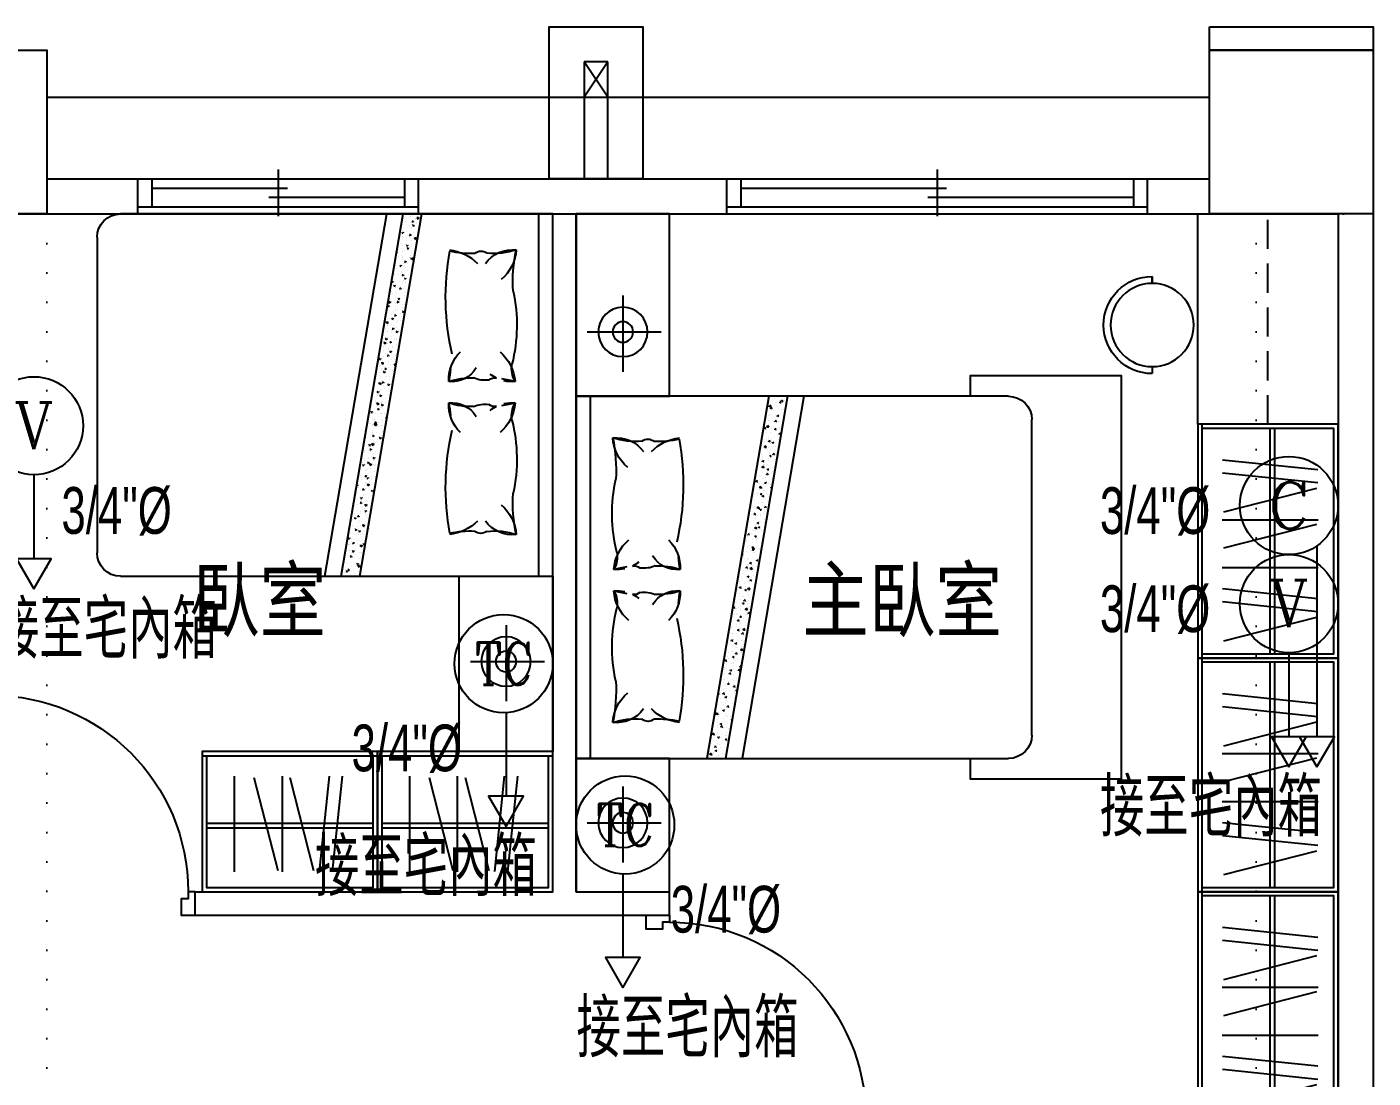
# Model space of a CAD drawing. Header units: millimetres. Extents: x 98197 to 106565, y 53890 to 60222.
# Drawn here: x 104257 to 104833, y 56656 to 57106 of the extents above; entities that cross this region are included whole.
import ezdxf
from ezdxf.enums import TextEntityAlignment as Align

# ---------------------------------------------------------------- set-up
doc = ezdxf.new("R2010")
doc.units = ezdxf.units.MM
doc.header["$LTSCALE"] = 50
doc.header["$MEASUREMENT"] = 0
doc.linetypes.add('DASHED', pattern=[0.375, 0.25, -0.125])
doc.linetypes.add('DOT', pattern=[0.25, 0, -0.25])
doc.layers.get('0').update_dxf_attribs({"color": 8, "linetype": 'CONTINUOUS'})
for name, color, linetype in [('00', 7, 'DOT'), ('11', 2, 'CONTINUOUS'), ('11L', 241, 'CONTINUOUS')]:
    doc.layers.add(name, color=color, linetype=linetype)
doc.styles.add('CHINA', font='c2', dxfattribs={"bigfont": 'china'})
doc.styles.add('NOTHING', font='TC-SIMP.SHX', dxfattribs={"bigfont": 'AE.SHX'})
doc.styles.add('ROMANC', font='ROMANC', dxfattribs={"oblique": 20, "height": 20, "bigfont": 'DAYUMP'})
doc.linetypes.add('ZIGZAG', pattern='A,0.0001,-0.2,[131,ltypeshp.shx,S=0.2,R=0,X=-0.2,Y=0],-0.4,[131,ltypeshp.shx,S=0.2,R=180,X=0.2,Y=0],-0.2', length=0.8001)

# ---------------------------------------------------------------- blocks, each defined once
blk = doc.blocks.new('*U23', base_point=(532774.96, 50158.06))
for p, q in [((532768.96, 50203.06), (532780.96, 50203.06)), ((532864.96, 50200.06), (532780.96, 50200.06)), ((532780.96, 50200.06), (532780.96, 50197.06)), ((532780.96, 50197.06), (532864.96, 50197.06)), ((532768.96, 50113.06), (532780.96, 50113.06))]:
    blk.add_line(p, q)
for points in [[(532780.96, 50203.06), (532780.96, 50200.06), (532777.96, 50200.06), (532777.96, 50197.06), (532770.96, 50197.06), (532770.96, 50203.06)], [(532780.96, 50113.06), (532780.96, 50116.06), (532777.96, 50116.06), (532777.96, 50119.06), (532770.96, 50119.06), (532770.96, 50113.06)]]:
    blk.add_lwpolyline(points)
blk.add_arc((532780.96, 50200.06), 84, 270, 360)
blk = doc.blocks.new('*U28', base_point=(551695.96, 43504.06))
for p, q in [((551635.96, 43511.56), (551635.96, 43496.56)), ((551755.96, 43511.56), (551635.96, 43511.56)), ((551695.96, 43492.56), (551695.96, 43512.56)), ((551755.96, 43511.56), (551755.96, 43496.56)), ((551755.96, 43508.56), (551635.96, 43508.56)), ((551641.96, 43496.56), (551641.96, 43508.56)), ((551749.96, 43496.56), (551749.96, 43508.56)), ((551641.96, 43504.56), (551699.96, 43504.56)), ((551749.96, 43500.56), (551691.96, 43500.56)), ((551755.96, 43496.56), (551635.96, 43496.56))]:
    blk.add_line(p, q)
blk = doc.blocks.new('*U31', base_point=(551413.96, 43504.06))
for p, q in [((551323.96, 43511.56), (551323.96, 43496.56)), ((551503.96, 43511.56), (551323.96, 43511.56)), ((551413.96, 43492.56), (551413.96, 43512.56)), ((551503.96, 43511.56), (551503.96, 43496.56)), ((551503.96, 43508.56), (551323.96, 43508.56)), ((551329.96, 43496.56), (551329.96, 43508.56)), ((551497.96, 43496.56), (551497.96, 43508.56)), ((551329.96, 43504.56), (551417.96, 43504.56)), ((551497.96, 43500.56), (551409.96, 43500.56)), ((551503.96, 43496.56), (551323.96, 43496.56))]:
    blk.add_line(p, q)
blk = doc.blocks.new('*U40', base_point=(71238.47, 1528.82))
for p, q in [((71193.47, 1533.82), (71193.47, 1523.82)), ((71283.47, 1533.82), (71283.47, 1523.82)), ((71196.47, 1439.82), (71196.47, 1523.82)), ((71196.47, 1523.82), (71199.47, 1523.82)), ((71199.47, 1523.82), (71199.47, 1439.82))]:
    blk.add_line(p, q)
for points in [[(71193.47, 1523.82), (71196.47, 1523.82), (71196.47, 1526.82), (71199.47, 1526.82), (71199.47, 1533.82), (71193.47, 1533.82)], [(71283.47, 1523.82), (71280.47, 1523.82), (71280.47, 1526.82), (71277.47, 1526.82), (71277.47, 1533.82), (71283.47, 1533.82)]]:
    blk.add_lwpolyline(points)
blk.add_arc((71196.47, 1523.82), 84, -90, 0)
blk = doc.blocks.new('A$C25B62D14')
for p, q in [((-25.94, 41.14), (-25.94, 72.83)), ((-10.38, 56.4), (-42.96, 56.4))]:
    blk.add_line(p, q)
for radius in [10.57, 4.4]:
    blk.add_circle((-25.94, 56.4), radius)
blk = doc.blocks.new('A$C0C512B12')
for p, q in [((-102.96, 70.62), (-92.77, 110.4)), ((-86.18, 70.11), (-90.42, 110.91)), ((-80.61, 70.11), (-84.84, 110.91)), ((-71.63, 70), (-71.63, 111.01)), ((-63.19, 70.62), (-53, 110.4)), ((-51.14, 70), (-51.14, 111.01)), ((-47.82, 70.62), (-37.62, 110.4)), ((-31.03, 70.11), (-35.27, 110.91)), ((-25.46, 70.11), (-29.7, 110.91)), ((-12.1, 92.31), (-108.5, 92.31)), ((-12.1, 90.31), (-108.5, 90.31))]:
    blk.add_line(p, q)
for points in [[(-110.3, 61.31), (-110.3, 119.51), (-10.3, 119.51), (-10.3, 61.31)], [(-108.5, 61.31), (-108.5, 117.71), (-12.1, 117.71), (-12.1, 61.31)], [(-110.3, 61.31), (-40.3, 61.31)], [(-40.3, 59.51), (-110.3, 59.51), (-110.3, 61.31)], [(-40.3, 61.31), (-10.3, 61.31), (-10.3, 59.51), (-40.3, 59.51)]]:
    blk.add_lwpolyline(points)
blk = doc.blocks.new('A$C517A5011')
for p, q in [((-56.96, 40.53), (-53.96, 40.53)), ((-53.96, 40.53), (-56.96, 40.53)), ((-18.36, 40.53), (-15.36, 40.53))]:
    blk.add_line(p, q)
blk.add_circle((-36.16, 40.53), 17.8)
blk.add_arc((-36.16, 40.53), 20.8, 0, 180)
blk = doc.blocks.new('A$C708F6045')
for p, q in [((-166.53, 285.97), (12.47, 285.97)), ((-79.03, 285.97), (-52.51, 130.97)), ((-72.03, 285.97), (-45.51, 130.97)), ((-71.78, 284.76), (-71.78, 284.76)), ((-71, 283.24), (-71, 283.24)), ((-70.77, 284.23), (-70.77, 284.23)), ((-70.33, 283.09), (-70.33, 283.09)), ((-70.23, 285.84), (-70.23, 285.84)), ((-69.94, 283.88), (-69.56, 283.62)), ((-69.93, 283.88), (-69.4, 284.08)), ((-69.56, 283.63), (-69.41, 284.09)), ((-69.23, 283.13), (-68.77, 283.09)), ((-69.21, 283.13), (-68.85, 283.57)), ((-68.77, 283.07), (-68.86, 283.54)), ((-68.54, 284.09), (-68.54, 284.09)), ((-68.02, 282.71), (-68.02, 282.71)), ((-67.93, 285.25), (-67.93, 285.25)), ((-67.44, 283.47), (-67.44, 283.47)), ((-66.93, 283.07), (-66.93, 283.07)), ((-66.33, 284.99), (-66.33, 284.99)), ((-64.47, 283.92), (-64.47, 283.92)), ((-64.07, 283.28), (-64.07, 283.28)), ((-64.03, 285.97), (-37.51, 130.97)), ((-63.76, 282.66), (-63.46, 282.63)), ((-63.75, 282.66), (-63.52, 282.93)), ((-63.42, 282.32), (-63.42, 282.32)), ((12.47, 285.97), (12.47, 130.97)), ((12.47, 285.97), (18.47, 285.97)), ((18.47, 285.97), (18.47, 130.97)), ((-70.06, 280.22), (-70.06, 280.22)), ((-69.44, 280.46), (-69.44, 280.46)), ((-68.21, 277.64), (-68.21, 277.64)), ((-68.18, 277.01), (-68.18, 277.01)), ((-68.17, 277.4), (-67.71, 277.36)), ((-68.16, 277.4), (-67.79, 277.84)), ((-68.12, 280.17), (-68.12, 280.17)), ((-67.86, 281.56), (-67.86, 281.56)), ((-67.72, 277.34), (-67.8, 277.81)), ((-66.64, 278.09), (-66.64, 278.09)), ((-65.99, 280.04), (-65.99, 280.04)), ((-65.39, 280.81), (-64.85, 281.01)), ((-65.39, 280.81), (-65.01, 280.56)), ((-65.01, 280.56), (-64.86, 281.02)), ((-64.98, 281.47), (-64.39, 282.09)), ((-64.98, 281.46), (-64.3, 281.36)), ((-64.73, 278.34), (-64.73, 278.34)), ((-64.63, 281.1), (-64.63, 281.1)), ((-64.31, 281.36), (-64.39, 282.09)), ((-64.25, 278.21), (-64.25, 278.21)), ((-64.16, 280.75), (-64.16, 280.75)), ((-63.73, 277.78), (-63.73, 277.78)), ((-62.7, 276.92), (-62.48, 276.91)), ((-62.69, 276.92), (-62.52, 277.13)), ((-176.53, 140.97), (-176.53, 275.97)), ((-69.93, 275.3), (-69.93, 275.3)), ((-68.99, 272.28), (-68.99, 272.28)), ((-68.74, 272.33), (-68.74, 272.33)), ((-68.64, 275.09), (-68.64, 275.09)), ((-68.39, 272.56), (-68.39, 272.56)), ((-68.3, 275.1), (-68.3, 275.1)), ((-67.88, 271.91), (-67.88, 271.91)), ((-67.47, 276.15), (-67.47, 276.15)), ((-67.25, 275.29), (-66.87, 275.03)), ((-67.24, 275.28), (-66.71, 275.49)), ((-67.11, 271.67), (-66.66, 271.63)), ((-67.1, 271.67), (-66.73, 272.11)), ((-66.87, 275.03), (-66.71, 275.49)), ((-66.66, 271.6), (-66.75, 272.08)), ((-66.73, 275.34), (-66.73, 275.34)), ((-66.35, 275.34), (-66.35, 275.34)), ((-65.87, 275.13), (-65.87, 275.13)), ((-65.85, 272.71), (-65.85, 272.71)), ((-64.92, 272.11), (-64.92, 272.11)), ((-64.44, 273.14), (-64.44, 273.14)), ((-64.34, 275.67), (-64.34, 275.67)), ((-63.97, 272.79), (-63.38, 273.4)), ((-63.97, 272.78), (-63.29, 272.67)), ((-63.85, 275.72), (-63.85, 275.72)), ((-63.44, 272.67), (-63.44, 272.67)), ((-63.4, 275.98), (-63.4, 275.98)), ((-63.29, 272.68), (-63.38, 273.4)), ((-62.7, 272.22), (-62.32, 271.96)), ((-62.69, 272.22), (-62.16, 272.42)), ((-62.32, 271.96), (-62.16, 272.42)), ((-61.65, 271.19), (-61.5, 271.18)), ((-61.63, 271.19), (-61.53, 271.32)), ((-69.1, 269.76), (-68.72, 269.5)), ((-69.09, 269.76), (-68.56, 269.96)), ((-68.72, 269.51), (-68.57, 269.97)), ((-68.58, 267.49), (-68.58, 267.49)), ((-68.49, 270.03), (-68.49, 270.03)), ((-68.2, 267.37), (-68.2, 267.37)), ((-67.86, 269.71), (-67.86, 269.71)), ((-66.4, 268.21), (-66.4, 268.21)), ((-66.37, 265.69), (-66.37, 265.69)), ((-66.05, 265.94), (-65.6, 265.9)), ((-66.04, 265.94), (-65.68, 266.38)), ((-65.6, 265.87), (-65.69, 266.35)), ((-65.05, 267.33), (-65.05, 267.33)), ((-64.8, 267.19), (-64.8, 267.19)), ((-64.71, 265.53), (-64.71, 265.53)), ((-64.62, 268.06), (-64.62, 268.06)), ((-64.55, 266.69), (-64.01, 266.9)), ((-64.55, 266.69), (-64.17, 266.44)), ((-64.53, 270.6), (-64.53, 270.6)), ((-64.17, 266.44), (-64.02, 266.9)), ((-63.75, 268.13), (-63.75, 268.13)), ((-63.14, 267.59), (-63.14, 267.59)), ((-63.04, 270.34), (-63.04, 270.34)), ((-62.34, 268.04), (-62.34, 268.04)), ((-62.26, 264.96), (-62.26, 264.96)), ((-61.93, 266.46), (-61.93, 266.46)), ((-60.8, 266.06), (-60.8, 266.06)), ((-60.59, 265.46), (-60.52, 265.46)), ((-60.58, 265.46), (-60.53, 265.51)), ((-67.92, 264.34), (-67.92, 264.34)), ((-67.91, 262.26), (-67.91, 262.26)), ((-67.15, 261.58), (-67.15, 261.58)), ((-67.05, 264.33), (-67.05, 264.33)), ((-66.41, 261.17), (-66.03, 260.91)), ((-66.4, 261.16), (-65.87, 261.37)), ((-66.03, 260.91), (-65.87, 261.37)), ((-65.34, 260.27), (-65.34, 260.27)), ((-65.15, 264.58), (-65.15, 264.58)), ((-65, 260.21), (-64.54, 260.17)), ((-64.99, 260.21), (-64.62, 260.65)), ((-64.9, 260.45), (-64.9, 260.45)), ((-64.81, 262.99), (-64.81, 262.99)), ((-64.54, 260.14), (-64.63, 260.62)), ((-64.27, 261.96), (-64.27, 261.96)), ((-63.85, 264.17), (-63.85, 264.17)), ((-63.73, 259.25), (-63.73, 259.25)), ((-63.46, 263.03), (-63.46, 263.03)), ((-62.96, 264.1), (-62.37, 264.72)), ((-62.96, 264.09), (-62.28, 263.99)), ((-62.28, 264), (-62.37, 264.72)), ((-61.46, 259.58), (-61.46, 259.58)), ((-61.27, 260.1), (-61.27, 260.1)), ((-60.99, 260.99), (-60.99, 260.99)), ((-60.89, 263.53), (-60.89, 263.53)), ((-66.85, 256.4), (-66.85, 256.4)), ((-66.39, 256.04), (-66.39, 256.04)), ((-66.27, 258.95), (-66.27, 258.95)), ((-65.47, 253.57), (-65.47, 253.57)), ((-65.08, 255.38), (-65.08, 255.38)), ((-64.99, 257.92), (-64.99, 257.92)), ((-63.94, 254.48), (-63.48, 254.44)), ((-63.93, 254.48), (-63.56, 254.91)), ((-63.78, 258.48), (-63.78, 258.48)), ((-63.49, 254.41), (-63.57, 254.89)), ((-63.56, 253.82), (-63.56, 253.82)), ((-63.46, 256.58), (-63.46, 256.58)), ((-62.78, 256.23), (-62.78, 256.23)), ((-61.95, 256.81), (-61.95, 256.81)), ((-61.95, 255.42), (-61.36, 256.04)), ((-61.95, 255.41), (-61.27, 255.3)), ((-61.86, 258.1), (-61.48, 257.84)), ((-61.85, 258.1), (-61.32, 258.3)), ((-61.55, 256.83), (-61.55, 256.83)), ((-61.48, 257.84), (-61.32, 258.3)), ((-61.27, 255.31), (-61.36, 256.04)), ((-61.17, 255.92), (-61.17, 255.92)), ((-61.08, 258.45), (-61.08, 258.45)), ((-60.67, 254.2), (-60.67, 254.2)), ((-59.66, 259.08), (-59.66, 259.08)), ((-59.04, 254.14), (-59.04, 254.14)), ((-65.56, 250.82), (-65.56, 250.82)), ((-65.36, 247.77), (-65.36, 247.77)), ((-65.27, 250.31), (-65.27, 250.31)), ((-65.18, 252.84), (-65.18, 252.84)), ((-64.68, 248.19), (-64.68, 248.19)), ((-64.27, 252.33), (-64.27, 252.33)), ((-63.8, 248.83), (-63.8, 248.83)), ((-63.71, 252.57), (-63.17, 252.78)), ((-63.71, 252.57), (-63.33, 252.32)), ((-63.48, 253.38), (-63.48, 253.38)), ((-63.33, 252.32), (-63.18, 252.78)), ((-62.88, 248.74), (-62.43, 248.7)), ((-62.87, 248.74), (-62.5, 249.18)), ((-62.68, 251.2), (-62.68, 251.2)), ((-62.66, 251.31), (-62.66, 251.31)), ((-62.43, 248.68), (-62.52, 249.15)), ((-61.72, 248.29), (-61.72, 248.29)), ((-61.45, 248.31), (-61.45, 248.31)), ((-61.36, 250.84), (-61.36, 250.84)), ((-61.26, 253.38), (-61.26, 253.38)), ((-60.2, 252.16), (-60.2, 252.16)), ((-59.87, 248.83), (-59.87, 248.83)), ((-59.36, 249.59), (-59.36, 249.59)), ((-59.16, 249.5), (-58.62, 249.71)), ((-59.16, 249.5), (-58.78, 249.25)), ((-58.78, 249.25), (-58.63, 249.71)), ((-58.59, 251.14), (-58.59, 251.14)), ((-57.96, 249.08), (-57.96, 249.08)), ((-57.65, 248.12), (-57.65, 248.12)), ((-57.53, 247.92), (-57.53, 247.92)), ((-65.39, 247.11), (-65.03, 247.25)), ((-65.35, 246.9), (-65.19, 246.79)), ((-65.19, 246.79), (-65.03, 247.25)), ((-63.88, 242.82), (-63.88, 242.82)), ((-63.51, 243.73), (-63.51, 243.73)), ((-63.2, 244.39), (-63.2, 244.39)), ((-61.97, 247.16), (-61.97, 247.16)), ((-61.97, 243.07), (-61.97, 243.07)), ((-61.87, 245.82), (-61.87, 245.82)), ((-61.83, 243.01), (-61.37, 242.97)), ((-61.81, 243.01), (-61.45, 243.45)), ((-61.64, 243.23), (-61.64, 243.23)), ((-61.59, 243.37), (-61.59, 243.37)), ((-61.54, 245.77), (-61.54, 245.77)), ((-61.37, 242.95), (-61.46, 243.42)), ((-61.02, 243.98), (-60.64, 243.72)), ((-61.01, 243.98), (-60.48, 244.18)), ((-60.94, 246.73), (-60.35, 247.35)), ((-60.94, 246.73), (-60.26, 246.62)), ((-60.64, 243.73), (-60.48, 244.19)), ((-60.26, 246.63), (-60.35, 247.35)), ((-59.97, 246.07), (-59.97, 246.07)), ((-59.13, 244.22), (-59.13, 244.22)), ((-59.09, 243.45), (-59.09, 243.45)), ((-59.06, 244.49), (-59.06, 244.49)), ((-57.79, 243.72), (-57.79, 243.72)), ((-57.69, 246.26), (-57.69, 246.26)), ((-57.53, 243.2), (-57.53, 243.2)), ((-63.98, 240.06), (-63.98, 240.06)), ((-63.82, 239.18), (-63.82, 239.18)), ((-63.09, 237.44), (-63.09, 237.44)), ((-62.87, 238.45), (-62.33, 238.66)), ((-62.87, 238.45), (-62.49, 238.2)), ((-62.49, 238.2), (-62.34, 238.66)), ((-62.13, 236.46), (-62.13, 236.46)), ((-62, 237.51), (-62, 237.51)), ((-61.82, 238.16), (-61.82, 238.16)), ((-61.73, 240.7), (-61.73, 240.7)), ((-61.09, 240.44), (-61.09, 240.44)), ((-60.77, 237.28), (-60.31, 237.24)), ((-60.76, 237.28), (-60.39, 237.72)), ((-60.65, 240.35), (-60.65, 240.35)), ((-60.31, 237.21), (-60.4, 237.69)), ((-59.93, 238.05), (-59.34, 238.67)), ((-59.93, 238.04), (-59.25, 237.94)), ((-59.38, 239.94), (-59.38, 239.94)), ((-59.25, 237.94), (-59.34, 238.67)), ((-58.28, 238.07), (-58.28, 238.07)), ((-58.06, 236.28), (-58.06, 236.28)), ((-57.97, 238.65), (-57.97, 238.65)), ((-57.88, 241.18), (-57.88, 241.18)), ((-57.55, 238.27), (-57.55, 238.27)), ((-56.58, 240.18), (-56.58, 240.18)), ((-56.47, 240.91), (-56.31, 240.8)), ((-56.46, 240.91), (-56.33, 240.96)), ((-56.37, 238.32), (-56.37, 238.32)), ((-62.29, 232.06), (-62.29, 232.06)), ((-62.1, 230.55), (-62.1, 230.55)), ((-62.01, 233.09), (-62.01, 233.09)), ((-61.91, 235.62), (-61.91, 235.62)), ((-60.53, 235.43), (-60.53, 235.43)), ((-60.38, 232.31), (-60.38, 232.31)), ((-60.29, 235.06), (-60.29, 235.06)), ((-59.71, 231.55), (-59.26, 231.51)), ((-59.7, 231.55), (-59.33, 231.99)), ((-59.58, 232.41), (-59.58, 232.41)), ((-59.26, 231.48), (-59.35, 231.96)), ((-59.09, 234.84), (-59.09, 234.84)), ((-58.38, 235.32), (-58.38, 235.32)), ((-58.32, 235.38), (-57.78, 235.59)), ((-58.32, 235.39), (-57.94, 235.13)), ((-58.25, 231.04), (-58.25, 231.04)), ((-58.16, 233.57), (-58.16, 233.57)), ((-58.06, 236.11), (-58.06, 236.11)), ((-57.94, 235.13), (-57.79, 235.59)), ((-57.5, 232.69), (-57.5, 232.69)), ((-56.46, 235.26), (-56.46, 235.26)), ((-55.51, 232.24), (-55.51, 232.24)), ((-55.49, 235.7), (-55.49, 235.7)), ((-54.96, 231.06), (-54.96, 231.06)), ((-62.02, 227.86), (-62.02, 227.86)), ((-61.51, 226.68), (-61.51, 226.68)), ((-61.06, 228.52), (-61.06, 228.52)), ((-60.18, 229.86), (-59.8, 229.6)), ((-60.17, 229.86), (-59.64, 230.06)), ((-59.8, 229.61), (-59.64, 230.07)), ((-59.5, 229.68), (-59.5, 229.68)), ((-59.46, 227.49), (-59.46, 227.49)), ((-59.4, 230.29), (-59.4, 230.29)), ((-59.11, 225.19), (-59.11, 225.19)), ((-58.92, 229.37), (-58.33, 229.98)), ((-58.92, 229.36), (-58.24, 229.25)), ((-58.65, 225.82), (-58.2, 225.78)), ((-58.64, 225.82), (-58.27, 226.25)), ((-58.44, 225.96), (-58.44, 225.96)), ((-58.34, 228.5), (-58.34, 228.5)), ((-58.24, 229.26), (-58.33, 229.98)), ((-58.2, 225.75), (-58.29, 226.23)), ((-57.57, 228.62), (-57.57, 228.62)), ((-57, 228.34), (-57, 228.34)), ((-56.69, 227.31), (-56.69, 227.31)), ((-55.63, 226.79), (-55.25, 226.54)), ((-55.62, 226.79), (-55.09, 227)), ((-55.39, 227.32), (-55.39, 227.32)), ((-55.25, 226.54), (-55.09, 227)), ((-54.79, 227.56), (-54.79, 227.56)), ((-54.69, 230.32), (-54.69, 230.32)), ((-54.66, 225.95), (-54.66, 225.95)), ((-54.48, 226.54), (-54.48, 226.54)), ((-54.38, 229.07), (-54.38, 229.07)), ((-53.91, 224.94), (-53.91, 224.94)), ((-61.52, 224.53), (-61.49, 224.54)), ((-61.51, 224.49), (-61.5, 224.54)), ((-60.7, 221.3), (-60.7, 221.3)), ((-60, 220.58), (-60, 220.58)), ((-59.42, 220.65), (-59.42, 220.65)), ((-58.8, 221.55), (-58.8, 221.55)), ((-58.7, 224.31), (-58.7, 224.31)), ((-58.62, 220.89), (-58.62, 220.89)), ((-58.53, 223.43), (-58.53, 223.43)), ((-58.51, 224.47), (-58.51, 224.47)), ((-58.39, 219.55), (-58.39, 219.55)), ((-57.91, 220.68), (-57.32, 221.3)), ((-57.91, 220.67), (-57.23, 220.57)), ((-57.91, 218.93), (-57.91, 218.93)), ((-57.6, 220.09), (-57.14, 220.05)), ((-57.6, 218.97), (-57.6, 218.97)), ((-57.58, 220.09), (-57.22, 220.52)), ((-57.48, 221.26), (-56.94, 221.47)), ((-57.48, 221.27), (-57.1, 221.01)), ((-57.23, 220.58), (-57.32, 221.3)), ((-57.14, 220.02), (-57.23, 220.5)), ((-57.1, 221.01), (-56.95, 221.47)), ((-56.79, 224.56), (-56.79, 224.56)), ((-55.93, 220.41), (-55.93, 220.41)), ((-55.91, 221.93), (-55.91, 221.93)), ((-54.98, 221.41), (-54.98, 221.41)), ((-54.76, 218.93), (-54.76, 218.93)), ((-54.66, 221.46), (-54.66, 221.46)), ((-54.57, 224), (-54.57, 224)), ((-54.45, 224.3), (-54.45, 224.3)), ((-54.32, 219.38), (-54.32, 219.38)), ((-53.15, 219.73), (-53.15, 219.73)), ((-53.1, 219.56), (-53.1, 219.56)), ((-59.92, 215.92), (-59.92, 215.92)), ((-59.34, 215.74), (-58.96, 215.48)), ((-59.33, 215.74), (-58.8, 215.94)), ((-59.13, 215.54), (-59.13, 215.54)), ((-58.96, 215.49), (-58.8, 215.95)), ((-58.9, 213.28), (-58.9, 213.28)), ((-58.81, 215.82), (-58.81, 215.82)), ((-58.71, 218.35), (-58.71, 218.35)), ((-57.45, 216.53), (-57.45, 216.53)), ((-57.11, 213.55), (-57.11, 213.55)), ((-56.54, 214.35), (-56.08, 214.31)), ((-56.53, 214.35), (-56.16, 214.79)), ((-56.09, 214.29), (-56.17, 214.76)), ((-55.2, 213.8), (-55.2, 213.8)), ((-55.11, 216.56), (-55.11, 216.56)), ((-54.94, 213.85), (-54.94, 213.85)), ((-54.85, 216.39), (-54.85, 216.39)), ((-54.69, 216.31), (-54.69, 216.31)), ((-53.38, 216.36), (-53.38, 216.36)), ((-53.2, 216.81), (-53.2, 216.81)), ((-52.93, 218.2), (-52.47, 218.37)), ((-52.93, 218.2), (-52.55, 217.94)), ((-52.55, 217.94), (-52.45, 218.26)), ((-52.32, 214.18), (-52.32, 214.18)), ((-59.12, 210.54), (-59.12, 210.54)), ((-58.99, 210.74), (-58.99, 210.74)), ((-58.93, 212.64), (-58.93, 212.64)), ((-57.62, 209.32), (-57.62, 209.32)), ((-57.32, 211.62), (-57.32, 211.62)), ((-57.21, 210.8), (-57.21, 210.8)), ((-56.9, 212), (-56.31, 212.62)), ((-56.9, 211.99), (-56.22, 211.88)), ((-56.38, 208.59), (-56.38, 208.59)), ((-56.33, 208.17), (-56.33, 208.17)), ((-56.22, 211.89), (-56.31, 212.62)), ((-55.48, 208.62), (-55.03, 208.58)), ((-55.47, 208.62), (-55.1, 209.06)), ((-55.13, 208.78), (-55.13, 208.78)), ((-55.03, 208.56), (-55.12, 209.03)), ((-55.03, 211.32), (-55.03, 211.32)), ((-55, 211.76), (-55, 211.76)), ((-54.86, 212.47), (-54.86, 212.47)), ((-54.79, 212.67), (-54.41, 212.42)), ((-54.78, 212.67), (-54.25, 212.88)), ((-54.41, 212.42), (-54.25, 212.88)), ((-54.32, 211.18), (-54.32, 211.18)), ((-53.25, 211.44), (-53.25, 211.44)), ((-53.18, 210.09), (-53.18, 210.09)), ((-52.31, 208.42), (-52.31, 208.42)), ((-51.51, 208.8), (-51.51, 208.8)), ((-51.21, 209.32), (-51.21, 209.32)), ((-57.86, 204.7), (-57.86, 204.7)), ((-56.64, 207.15), (-56.1, 207.35)), ((-56.64, 207.15), (-56.26, 206.89)), ((-56.26, 206.89), (-56.11, 207.35)), ((-56.25, 203.68), (-56.25, 203.68)), ((-55.89, 203.31), (-55.3, 203.93)), ((-55.89, 203.31), (-55.21, 203.2)), ((-55.52, 202.79), (-55.52, 202.79)), ((-55.31, 203.71), (-55.31, 203.71)), ((-55.21, 203.21), (-55.3, 203.93)), ((-55.22, 206.24), (-55.22, 206.24)), ((-55.02, 202.11), (-55.02, 202.11)), ((-54.71, 206.66), (-54.71, 206.66)), ((-54.42, 202.89), (-53.97, 202.85)), ((-54.41, 202.89), (-54.04, 203.33)), ((-53.97, 202.82), (-54.06, 203.3)), ((-53.79, 204.53), (-53.79, 204.53)), ((-53.62, 203.04), (-53.62, 203.04)), ((-53.52, 205.8), (-53.52, 205.8)), ((-52.19, 203.5), (-52.19, 203.5)), ((-52.09, 204.08), (-51.55, 204.28)), ((-52.09, 204.08), (-51.71, 203.82)), ((-51.71, 203.83), (-51.56, 204.29)), ((-51.61, 206.05), (-51.61, 206.05)), ((-51.49, 201.71), (-51.49, 201.71)), ((-51.4, 204.24), (-51.4, 204.24)), ((-51.31, 206.78), (-51.31, 206.78)), ((-50.73, 203.42), (-50.73, 203.42)), ((-50.58, 202.87), (-50.58, 202.87)), ((-55.62, 200.04), (-55.62, 200.04)), ((-55.59, 196.1), (-55.59, 196.1)), ((-55.5, 198.63), (-55.5, 198.63)), ((-55.4, 201.17), (-55.4, 201.17)), ((-55.31, 200.65), (-55.31, 200.65)), ((-54.74, 197.41), (-54.74, 197.41)), ((-54.73, 197.01), (-54.73, 197.01)), ((-53.95, 198.55), (-53.57, 198.3)), ((-53.94, 198.55), (-53.41, 198.76)), ((-53.57, 198.3), (-53.41, 198.76)), ((-53.37, 197.16), (-52.91, 197.12)), ((-53.35, 197.16), (-52.99, 197.6)), ((-53.2, 200.44), (-53.2, 200.44)), ((-52.91, 197.09), (-53, 197.57)), ((-52.74, 200.42), (-52.74, 200.42)), ((-52.73, 196.59), (-52.73, 196.59)), ((-51.68, 196.63), (-51.68, 196.63)), ((-51.58, 199.17), (-51.58, 199.17)), ((-51.24, 200.48), (-51.24, 200.48)), ((-50.29, 197.77), (-50.29, 197.77)), ((-49.93, 198.05), (-49.93, 198.05)), ((-55.8, 193.03), (-55.26, 193.23)), ((-55.8, 193.03), (-55.42, 192.77)), ((-55.77, 191.02), (-55.77, 191.02)), ((-55.68, 193.56), (-55.68, 193.56)), ((-55.42, 192.77), (-55.27, 193.23)), ((-55.19, 195.74), (-55.19, 195.74)), ((-55.05, 192.46), (-55.05, 192.46)), ((-54.88, 194.63), (-54.29, 195.25)), ((-54.88, 194.62), (-54.2, 194.52)), ((-54.2, 194.52), (-54.29, 195.25)), ((-54.24, 192.72), (-54.24, 192.72)), ((-53.94, 192.04), (-53.94, 192.04)), ((-53.22, 190.79), (-53.22, 190.79)), ((-52.31, 191.43), (-51.85, 191.39)), ((-52.3, 191.43), (-51.93, 191.86)), ((-52.03, 192.29), (-52.03, 192.29)), ((-51.86, 191.36), (-51.95, 191.84)), ((-51.93, 195.04), (-51.93, 195.04)), ((-51.86, 191.56), (-51.86, 191.56)), ((-51.77, 194.1), (-51.77, 194.1)), ((-51.25, 189.96), (-50.71, 190.16)), ((-51.12, 195.57), (-51.12, 195.57)), ((-50.87, 189.71), (-50.72, 190.17)), ((-50.6, 193.22), (-50.6, 193.22)), ((-50.17, 192.54), (-50.17, 192.54)), ((-50.02, 195.29), (-50.02, 195.29)), ((-49.4, 195.49), (-49.02, 195.23)), ((-49.39, 195.48), (-48.86, 195.69)), ((-49.14, 192.67), (-49.14, 192.67)), ((-49.02, 195.23), (-48.87, 195.69)), ((-48.78, 191.55), (-48.78, 191.55)), ((-48.01, 192.05), (-48.01, 192.05)), ((-54.75, 187.36), (-54.75, 187.36)), ((-54.12, 187.8), (-54.12, 187.8)), ((-54.03, 189.28), (-54.03, 189.28)), ((-53.87, 185.95), (-53.28, 186.56)), ((-53.87, 185.94), (-53.19, 185.83)), ((-53.19, 185.84), (-53.28, 186.56)), ((-53.17, 184.78), (-53.17, 184.78)), ((-53.15, 186.66), (-53.15, 186.66)), ((-53.11, 184.43), (-52.73, 184.18)), ((-53.1, 184.43), (-52.57, 184.64)), ((-52.73, 184.18), (-52.57, 184.64)), ((-52.05, 186.49), (-52.05, 186.49)), ((-51.95, 189.02), (-51.95, 189.02)), ((-51.66, 188.65), (-51.66, 188.65)), ((-51.25, 189.96), (-50.87, 189.7)), ((-51.25, 185.7), (-50.8, 185.66)), ((-51.24, 185.7), (-50.87, 186.13)), ((-51.15, 189.66), (-51.15, 189.66)), ((-50.8, 185.63), (-50.89, 186.11)), ((-50.31, 188.12), (-50.31, 188.12)), ((-50.05, 187.63), (-50.05, 187.63)), ((-49.11, 184.6), (-49.11, 184.6)), ((-48.44, 184.54), (-48.44, 184.54)), ((-48.34, 187.29), (-48.34, 187.29)), ((-48.29, 184.44), (-48.29, 184.44)), ((-48.2, 186.97), (-48.2, 186.97)), ((-48.11, 189.51), (-48.11, 189.51)), ((-47.59, 188.48), (-47.59, 188.48)), ((-53.24, 181.14), (-53.24, 181.14)), ((-53.05, 179.86), (-53.05, 179.86)), ((-52.35, 181.28), (-52.35, 181.28)), ((-52.33, 178.88), (-52.33, 178.88)), ((-52.23, 181.41), (-52.23, 181.41)), ((-52.14, 183.95), (-52.14, 183.95)), ((-50.62, 183.57), (-50.62, 183.57)), ((-50.59, 180.71), (-50.59, 180.71)), ((-50.44, 181.53), (-50.44, 181.53)), ((-50.34, 184.28), (-50.34, 184.28)), ((-50.2, 179.96), (-49.74, 179.92)), ((-50.18, 179.96), (-49.82, 180.4)), ((-49.74, 179.9), (-49.83, 180.37)), ((-49.56, 178.9), (-49.56, 178.9)), ((-48.98, 179.69), (-48.98, 179.69)), ((-48.8, 181.9), (-48.8, 181.9)), ((-48.56, 181.37), (-48.18, 181.11)), ((-48.55, 181.36), (-48.02, 181.57)), ((-48.48, 179.36), (-48.48, 179.36)), ((-48.38, 181.9), (-48.38, 181.9)), ((-48.18, 181.11), (-48.02, 181.57)), ((-47.56, 181.91), (-47.56, 181.91)), ((-46.52, 180.54), (-46.52, 180.54)), ((-45.89, 179.23), (-45.89, 179.23)), ((-52.86, 177.26), (-52.27, 177.88)), ((-52.86, 177.25), (-52.18, 177.15)), ((-52.51, 173.8), (-52.51, 173.8)), ((-52.45, 178.52), (-52.45, 178.52)), ((-52.42, 176.34), (-52.42, 176.34)), ((-52.18, 177.16), (-52.27, 177.88)), ((-52.11, 176.84), (-52.11, 176.84)), ((-51.56, 175.9), (-51.56, 175.9)), ((-50.65, 173.93), (-50.65, 173.93)), ((-50.41, 175.84), (-49.87, 176.04)), ((-50.41, 175.84), (-50.03, 175.58)), ((-50.33, 178.47), (-50.33, 178.47)), ((-50.03, 175.59), (-49.88, 176.05)), ((-49.14, 174.23), (-48.68, 174.19)), ((-49.13, 174.23), (-48.76, 174.67)), ((-48.69, 174.16), (-48.77, 174.64)), ((-48.76, 173.53), (-48.76, 173.53)), ((-48.66, 174.29), (-48.66, 174.29)), ((-48.57, 176.83), (-48.57, 176.83)), ((-48.04, 176.67), (-48.04, 176.67)), ((-46.85, 173.78), (-46.85, 173.78)), ((-46.75, 176.53), (-46.75, 176.53)), ((-46.2, 174.69), (-46.2, 174.69)), ((-45.86, 172.77), (-45.32, 172.98)), ((-45.49, 172.52), (-45.33, 172.98)), ((-52.24, 170.32), (-51.73, 170.52)), ((-52.24, 170.3), (-51.89, 170.06)), ((-51.98, 171.92), (-51.98, 171.92)), ((-51.89, 170.06), (-51.73, 170.52)), ((-51.85, 168.58), (-51.26, 169.2)), ((-51.85, 168.57), (-51.17, 168.46)), ((-51.17, 168.47), (-51.26, 169.2)), ((-51.04, 168.9), (-51.04, 168.9)), ((-50.86, 167.77), (-50.86, 167.77)), ((-50.76, 170.52), (-50.76, 170.52)), ((-50.36, 168.82), (-50.36, 168.82)), ((-49.52, 172.77), (-49.52, 172.77)), ((-48.85, 170.77), (-48.85, 170.77)), ((-48.85, 169.22), (-48.85, 169.22)), ((-48.82, 172.25), (-48.82, 172.25)), ((-48.75, 171.75), (-48.75, 171.75)), ((-48.08, 168.5), (-47.63, 168.46)), ((-48.07, 168.5), (-47.7, 168.94)), ((-47.97, 168.15), (-47.97, 168.15)), ((-47.92, 171.75), (-47.92, 171.75)), ((-47.63, 168.43), (-47.72, 168.91)), ((-47.72, 167.25), (-47.34, 166.99)), ((-47.71, 167.25), (-47.18, 167.45)), ((-47.34, 166.99), (-47.18, 167.45)), ((-46.97, 168.73), (-46.97, 168.73)), ((-45.97, 171.15), (-45.97, 171.15)), ((-45.91, 169.59), (-45.91, 169.59)), ((-45.86, 172.77), (-45.48, 172.52)), ((-45.45, 172.6), (-45.45, 172.6)), ((-44.98, 167.25), (-44.98, 167.25)), ((-44.89, 169.79), (-44.89, 169.79)), ((-44.8, 172.32), (-44.8, 172.32)), ((-50.92, 163.98), (-50.92, 163.98)), ((-50.67, 164.28), (-50.67, 164.28)), ((-49.98, 165.14), (-49.98, 165.14)), ((-49.57, 161.72), (-49.03, 161.92)), ((-49.57, 161.72), (-49.19, 161.47)), ((-49.19, 161.47), (-49.04, 161.93)), ((-49.13, 161.61), (-49.13, 161.61)), ((-49.03, 164.14), (-49.03, 164.14)), ((-48.94, 166.68), (-48.94, 166.68)), ((-48.84, 162.6), (-48.84, 162.6)), ((-48.45, 164.83), (-48.45, 164.83)), ((-47.17, 162.77), (-47.17, 162.77)), ((-47.02, 162.77), (-46.57, 162.73)), ((-47.01, 162.77), (-46.64, 163.21)), ((-46.85, 163.81), (-46.85, 163.81)), ((-46.57, 162.7), (-46.66, 163.18)), ((-46.23, 165.04), (-46.23, 165.04)), ((-45.26, 163.02), (-45.26, 163.02)), ((-45.17, 162.18), (-45.17, 162.18)), ((-45.16, 165.78), (-45.16, 165.78)), ((-45.07, 164.71), (-45.07, 164.71)), ((-44.4, 163.37), (-44.4, 163.37)), ((-44.39, 164.66), (-44.39, 164.66)), ((-50.52, 160.23), (-50.25, 160.51)), ((-50.45, 159.83), (-50.16, 159.78)), ((-50.16, 159.79), (-50.25, 160.51)), ((-49.97, 160.96), (-49.97, 160.96)), ((-49.31, 156.53), (-49.31, 156.53)), ((-49.27, 157.01), (-49.27, 157.01)), ((-49.22, 159.07), (-49.22, 159.07)), ((-49.17, 159.76), (-49.17, 159.76)), ((-47.39, 156.89), (-47.39, 156.89)), ((-47.27, 160.02), (-47.27, 160.02)), ((-46.38, 157.39), (-46.38, 157.39)), ((-45.97, 157.04), (-45.51, 157)), ((-45.95, 157.04), (-45.59, 157.47)), ((-45.93, 159.94), (-45.93, 159.94)), ((-45.9, 160.79), (-45.9, 160.79)), ((-45.78, 155.87), (-45.78, 155.87)), ((-45.51, 156.97), (-45.6, 157.45)), ((-45.35, 157.1), (-45.35, 157.1)), ((-45.26, 159.64), (-45.26, 159.64)), ((-45.02, 158.65), (-44.48, 158.86)), ((-45.02, 158.65), (-44.64, 158.4)), ((-44.64, 158.4), (-44.49, 158.86)), ((-44.38, 160.4), (-44.38, 160.4)), ((-43.32, 156.72), (-43.32, 156.72)), ((-42.71, 158.63), (-42.31, 159.04)), ((-42.71, 158.62), (-42.23, 158.55)), ((-49.4, 154), (-49.4, 154)), ((-48.9, 153.02), (-48.9, 153.02)), ((-48.87, 152.95), (-48.87, 152.95)), ((-48.39, 154.39), (-48.39, 154.39)), ((-46.88, 153.13), (-46.5, 152.87)), ((-46.87, 153.13), (-46.34, 153.33)), ((-46.5, 152.87), (-46.34, 153.33)), ((-46.25, 155.39), (-46.25, 155.39)), ((-45.96, 150.29), (-45.96, 150.29)), ((-45.58, 152.01), (-45.58, 152.01)), ((-45.54, 152.03), (-45.54, 152.03)), ((-45.45, 154.57), (-45.45, 154.57)), ((-44.91, 151.31), (-44.45, 151.27)), ((-44.9, 151.31), (-44.53, 151.74)), ((-44.83, 152.85), (-44.83, 152.85)), ((-44.46, 151.24), (-44.54, 151.72)), ((-44.42, 153.72), (-44.42, 153.72)), ((-43.67, 152.26), (-43.67, 152.26)), ((-43.58, 155.02), (-43.58, 155.02)), ((-42.33, 150.06), (-41.95, 149.8)), ((-42.32, 150.06), (-41.79, 150.26)), ((-41.95, 149.81), (-41.8, 150.27)), ((-41.72, 150.03), (-41.72, 150.03)), ((-41.7, 149.95), (-41.1, 150.57)), ((-41.7, 149.94), (-41.02, 149.84)), ((-41.67, 155.27), (-41.67, 155.27)), ((-41.63, 152.57), (-41.63, 152.57)), ((-41.51, 151.05), (-41.51, 151.05)), ((-41.02, 149.84), (-41.1, 150.57)), ((-48.38, 147.73), (-48.19, 147.81)), ((-48.33, 147.43), (-48.2, 147.81)), ((-47.83, 145.08), (-47.83, 145.08)), ((-47.68, 146.25), (-47.68, 146.25)), ((-47.59, 149.01), (-47.59, 149.01)), ((-46.32, 148.96), (-46.32, 148.96)), ((-46.27, 145.74), (-46.27, 145.74)), ((-45.82, 144.42), (-45.82, 144.42)), ((-45.72, 146.96), (-45.72, 146.96)), ((-45.68, 149.26), (-45.68, 149.26)), ((-45.63, 149.5), (-45.63, 149.5)), ((-44.8, 146.63), (-44.8, 146.63)), ((-44.71, 147.93), (-44.71, 147.93)), ((-44.44, 144.07), (-44.44, 144.07)), ((-44.18, 144.53), (-43.64, 144.74)), ((-44.18, 144.53), (-43.8, 144.28)), ((-43.85, 145.57), (-43.4, 145.53)), ((-43.84, 145.57), (-43.47, 146.01)), ((-43.8, 144.28), (-43.65, 144.74)), ((-43.77, 144.91), (-43.77, 144.91)), ((-43.4, 145.51), (-43.49, 145.98)), ((-42.79, 149.64), (-42.79, 149.64)), ((-42.25, 148.78), (-42.25, 148.78)), ((-41.99, 144.26), (-41.99, 144.26)), ((-41.9, 144.96), (-41.9, 144.96)), ((-41.83, 146.5), (-41.83, 146.5)), ((-41.81, 147.49), (-41.81, 147.49)), ((-40.64, 147.76), (-40.64, 147.76)), ((-40.08, 144.51), (-40.08, 144.51)), ((-40, 144.83), (-40, 144.83)), ((-46.8, 143.63), (-46.8, 143.63)), ((-46.04, 139.01), (-45.66, 138.75)), ((-46.03, 139.01), (-45.5, 139.21)), ((-46, 139.35), (-46, 139.35)), ((-46, 138.25), (-46, 138.25)), ((-45.98, 140.64), (-45.98, 140.64)), ((-45.91, 141.89), (-45.91, 141.89)), ((-45.66, 138.75), (-45.5, 139.22)), ((-45.25, 141.02), (-45.25, 141.02)), ((-44.09, 138.5), (-44.09, 138.5)), ((-43.99, 141.26), (-43.99, 141.26)), ((-43.64, 139.99), (-43.64, 139.99)), ((-42.79, 139.84), (-42.34, 139.8)), ((-42.78, 139.84), (-42.41, 140.28)), ((-42.34, 139.77), (-42.43, 140.25)), ((-42.09, 141.51), (-42.09, 141.51)), ((-42.09, 139.88), (-42.09, 139.88)), ((-42, 142.42), (-42, 142.42)), ((-41.53, 141.4), (-41.53, 141.4)), ((-41.2, 138.88), (-41.2, 138.88)), ((-41.18, 140.84), (-41.18, 140.84)), ((-40.69, 141.26), (-40.09, 141.88)), ((-40.69, 141.26), (-40.01, 141.15)), ((-40.01, 141.16), (-40.09, 141.88)), ((-39.63, 141.46), (-39.33, 141.58)), ((-39.63, 141.47), (-39.26, 141.22)), ((-39.58, 139.82), (-39.58, 139.82)), ((-46.29, 136.09), (-46.29, 136.09)), ((-46.1, 135.5), (-46.1, 135.5)), ((-46.09, 136.81), (-46.09, 136.81)), ((-45.21, 132.87), (-45.21, 132.87)), ((-44.47, 134.42), (-44.47, 134.42)), ((-44.18, 133.08), (-44.18, 133.08)), ((-43.21, 135.88), (-43.21, 135.88)), ((-42.7, 136.97), (-42.7, 136.97)), ((-42.27, 134.81), (-42.27, 134.81)), ((-42.18, 137.35), (-42.18, 137.35)), ((-41.85, 136.85), (-41.85, 136.85)), ((-41.74, 134.11), (-41.28, 134.07)), ((-41.72, 134.11), (-41.36, 134.55)), ((-41.49, 135.94), (-41.11, 135.68)), ((-41.48, 135.94), (-40.95, 136.14)), ((-41.28, 134.04), (-41.37, 134.52)), ((-41.11, 135.69), (-40.96, 136.15)), ((-40.4, 133.5), (-40.4, 133.5)), ((-40.11, 132.91), (-40.11, 132.91)), ((-40.02, 135.18), (-40.02, 135.18)), ((-39.68, 132.58), (-39.08, 133.2)), ((-39.68, 132.57), (-39, 132.47)), ((-39, 132.47), (-39.08, 133.2)), ((-38.63, 136.8), (-38.63, 136.8)), ((-38.52, 132.76), (-38.52, 132.76)), ((-38.49, 133.76), (-38.49, 133.76)), ((-38.43, 135.3), (-38.43, 135.3)), ((12.47, 130.97), (-166.53, 130.97)), ((-42.58, 132.05), (-42.58, 132.05)), ((-42.37, 132.28), (-42.37, 132.28)), ((-41.56, 131.75), (-41.56, 131.75)), ((-38.51, 131.88), (-38.51, 131.88)), ((-37.61, 131.13), (-37.61, 131.13)), ((18.47, 130.97), (12.47, 130.97))]:
    blk.add_line(p, q)
for centre, radius, start, end in [((-166.53, 275.97), 10, 90, 180), ((80.93, 247.99), 108.3, 169.58178, 193.05107), ((-27.87, 248.36), 19.87, 44.78225, 83.93264), ((-16.86, 305.88), 39.29, 257.15422, 272.82873), ((-12.23, 263.54), 4.1, 52.08329, 130.902), ((1.33, 253.67), 14.57, 84.11002, 143.4289), ((-6.49, 294.96), 28.37, 263.49469, 289.18669), ((-15.5, 269.46), 18.37, 310.4189, 355.9871), ((65.58, 254.54), 64.21, 167.74383, 183.62843), ((-64.88, 235.9), 67.96, 345.78931, 12.3856), ((-9.1, 212.54), 16.94, 134.89553, 182.38447), ((-16, 210.55), 18.37, 4.0129, 49.5811), ((12.59, 217.5), 11.72, 171.59582, 208.90918), ((-24.71, 223.98), 12.21, 263.84288, 328.79743), ((-136.52, 229.88), 111.96, 350.72514, 353.51865), ((-17, 186.8), 26.61, 86.59089, 109.81683), ((-10.49, 224.97), 12.61, 247.01696, 277.53676), ((-6.48, 209.97), 3.44, 75.35061, 133.26844), ((0.84, 226.33), 14.57, 230.94042, 243.73715), ((-8.61, 174.64), 38.78, 73.60457, 82.3273), ((0.84, 226.33), 14.57, 257.05108, 275.88998), ((-9.1, 201.97), 16.94, 177.61553, 225.10447), ((-24.71, 190.54), 12.21, 31.20257, 96.15712), ((-17, 227.71), 26.61, 250.18317, 273.40911), ((-136.52, 184.63), 111.96, 6.48135, 9.27486), ((-10.49, 189.54), 12.61, 82.46324, 112.98304), ((-6.48, 204.54), 3.44, 226.73156, 284.64939), ((-16, 203.96), 18.37, 310.4189, 355.9871), ((-8.61, 239.88), 38.78, 277.6727, 286.39543), ((0.84, 188.18), 14.57, 84.11002, 102.94892), ((12.59, 197.01), 11.72, 151.09082, 188.40418), ((0.84, 188.18), 14.57, 116.26285, 129.05958), ((80.93, 166.52), 108.3, 166.94893, 190.41822), ((-64.88, 178.61), 67.96, 347.6144, 14.21069), ((65.58, 159.97), 64.21, 176.37157, 192.25617), ((-15.5, 145.06), 18.37, 4.0129, 49.5811), ((-27.87, 166.15), 19.87, 276.06736, 315.21775), ((1.33, 160.84), 14.57, 216.5711, 275.88998), ((-16.86, 108.63), 39.29, 87.17127, 102.84578), ((-12.23, 150.97), 4.1, 229.098, 307.91671), ((-6.49, 119.55), 28.37, 70.81331, 96.50531), ((-166.53, 140.97), 10, 180, 270)]:
    blk.add_arc(centre, radius, start, end)
blk = doc.blocks.new('A$C62E31E07')
for p, q in [((-41.82, 24.2), (-41.82, 95.6)), ((-39.82, 24.2), (-39.82, 95.6)), ((-62.13, 83.73), (-21.12, 83.73)), ((-61.51, 75.3), (-21.73, 65.1)), ((-62.13, 63.24), (-21.12, 63.24)), ((-61.51, 59.92), (-21.73, 49.72)), ((-62.02, 43.13), (-21.22, 47.37)), ((-62.02, 37.56), (-21.22, 41.8))]:
    blk.add_line(p, q)
for points in [[(-72.62, 52.4), (-72.62, 97.4), (-70.82, 97.4)], [(-70.82, 97.4), (-12.62, 97.4), (-12.62, 22.4), (-70.82, 22.4)], [(-70.82, 97.4), (-70.82, 52.4)], [(-70.82, 95.6), (-14.42, 95.6), (-14.42, 24.2), (-70.82, 24.2)], [(-70.82, 52.4), (-70.82, 22.4), (-72.62, 22.4), (-72.62, 52.4)]]:
    blk.add_lwpolyline(points)
blk = doc.blocks.new('A$C10949')
for p, q in [((942.5, 2197.5), (932.5, 2197.5)), ((942.5, 2197.5), (932.5, 2182.5)), ((942.5, 2182.5), (932.5, 2197.5)), ((932.5, 2197.5), (932.5, 2147.5)), ((942.5, 2147.5), (942.5, 2197.5)), ((932.5, 2182.5), (942.5, 2182.5))]:
    blk.add_line(p, q)
for points in [[(957.5, 2147.5), (917.5, 2147.5), (917.5, 2212.5), (957.5, 2212.5)], [(1200, 2212.5), (1270, 2212.5), (1270, 2202.5), (1200, 2202.5)]]:
    blk.add_lwpolyline(points, close=True)
blk = doc.blocks.new('TC01')
at = {"layer": '11'}
blk.add_circle((35175.67, 11972.52), 21, dxfattribs=at)
at = {"layer": '11', "style": 'ROMANC', "width": 0.8}
blk.add_text('TC', height=18, dxfattribs=at).set_placement((35175.67, 11972.52), align=Align.MIDDLE)

msp = doc.modelspace()

# ---------------------------------------------------------------- linework, layer by layer
for p, q in [((104265.357, 57075.566), (104762.857, 57075.566)), ((104265.357, 57040.566), (104304.357, 57040.566)), ((104424.357, 57040.566), (104556.357, 57040.566)), ((104736.357, 57040.566), (104762.857, 57040.566)), ((104832.857, 57040.566), (104832.857, 56620.566)), ((104137.857, 57025.566), (104556.357, 57025.566)), ((104481.857, 56735.566), (104481.857, 57025.566)), ((104491.857, 56735.566), (104491.857, 57025.566)), ((104736.357, 57025.566), (104817.857, 57025.566)), ((104817.857, 57025.566), (104817.857, 56635.566)), ((104328.857, 56735.566), (104481.857, 56735.566)), ((104491.857, 56735.566), (104531.857, 56735.566)), ((104531.857, 56725.566), (104531.857, 56735.566)), ((104328.857, 56725.566), (104531.857, 56725.566))]:
    msp.add_line(p, q)
for points in [[(104265.357, 57025.566), (104195.357, 57025.566), (104195.357, 57095.566), (104265.357, 57095.566)], [(104832.857, 57025.566), (104762.857, 57025.566), (104762.857, 57095.566), (104832.857, 57095.566)], [(104531.857, 56735.566), (104531.857, 56792.566), (104491.857, 56792.566), (104491.857, 56735.566)]]:
    msp.add_lwpolyline(points, close=True)
for points in [[(104491.857, 56947.566), (104531.857, 56947.566), (104531.857, 57025.566), (104491.857, 57025.566), (104491.857, 56947.566)], [(104757.857, 56935.566), (104757.857, 57025.566), (104817.857, 57025.566), (104817.857, 56935.566), (104757.857, 56935.566)], [(104481.857, 56870.566), (104481.857, 56795.566), (104441.857, 56795.566), (104441.857, 56870.566), (104481.857, 56870.566)]]:
    msp.add_lwpolyline(points)
at = {"linetype": 'DASHED'}
msp.add_lwpolyline([(104787.857, 56935.566), (104787.857, 57025.566)], dxfattribs=at)
at = {"linetype": 'ZIGZAG', "ltscale": 0.1}
msp.add_lwpolyline([(104660.413, 56792.566), (104660.413, 56783.848), (104725.248, 56783.848), (104725.248, 56956.285), (104660.413, 56956.285), (104660.413, 56947.566)], dxfattribs=at)
at = {"layer": '00'}
for p, q in [((104265.357, 57075.566), (104762.857, 57075.566)), ((104265.357, 57025.566), (104265.357, 56425.566)), ((104265.357, 57025.566), (104762.857, 57025.566)), ((104782.857, 57025.566), (104782.857, 56425.566)), ((104832.857, 57025.566), (104832.857, 56425.566))]:
    msp.add_line(p, q, dxfattribs=at)
for points in [[(104265.357, 57025.566), (104195.357, 57025.566), (104195.357, 57095.566), (104265.357, 57095.566)], [(104832.857, 57025.566), (104762.857, 57025.566), (104762.857, 57095.566), (104832.857, 57095.566)]]:
    msp.add_lwpolyline(points, close=True, dxfattribs=at)
at = {"layer": '11'}
for centre in [(104259.857, 56934.927), (104796.857, 56900.811), (104796.857, 56858.811)]:
    msp.add_circle(centre, 21, dxfattribs=at)
at = {"layer": '11L'}
for p, q in [((104259.857, 56913.927), (104259.857, 56877.982)), ((104808.857, 56883.577), (104808.857, 56801.866)), ((104796.857, 56837.811), (104796.857, 56801.866)), ((104461.857, 56812.333), (104461.857, 56776.388)), ((104511.857, 56743.333), (104511.857, 56707.388))]:
    msp.add_line(p, q, dxfattribs=at)
for points in [[(104259.857, 56865.103), (104267.293, 56877.982), (104252.422, 56877.982)], [(104796.857, 56788.987), (104804.293, 56801.866), (104789.422, 56801.866)], [(104808.857, 56788.987), (104816.293, 56801.866), (104801.422, 56801.866)], [(104461.857, 56763.509), (104469.293, 56776.388), (104454.422, 56776.388)], [(104511.857, 56694.509), (104519.293, 56707.388), (104504.422, 56707.388)]]:
    msp.add_lwpolyline(points, close=True, dxfattribs=at)

# ---------------------------------------------------------------- block references
msp.add_blockref('A$C10949', (103562.857, 54893.066))
at = {"rotation": 180}
for name, p in [('*U28', (104364.357, 57033.066)), ('*U31', (104646.357, 57033.066))]:
    msp.add_blockref(name, p, dxfattribs=at)
at = {"xscale": -1}
for name, p, rotation in [('A$C708F6045', (104463.392, 57156.532), 180), ('A$C517A5011', (104778.873, 56941.863), 90), ('A$C25B62D14', (104455.458, 57001.002), 270), ('A$C0C512B12', (104698.35, 56945.866), 270), ('A$C25B62D14', (104405.458, 56860.002), 270), ('A$C0C512B12', (104698.35, 56845.866), 270), ('*U40', (104283.857, 56730.566), 180), ('A$C62E31E07', (104429.261, 56722.945), 90), ('A$C62E31E07', (104504.261, 56722.945), 90), ('A$C25B62D14', (104455.458, 56791.002), 270), ('A$C0C512B12', (104698.35, 56745.866), 270), ('*U23', (104525.857, 56680.566), 180)]:
    msp.add_blockref(name, p, dxfattribs=dict(at, rotation=rotation))
msp.add_blockref('A$C708F6045', (104510.323, 56661.601), dxfattribs=at)
at = {"layer": '11'}
for p in [(69285.185, 44860.617), (69337.185, 44791.617)]:
    msp.add_blockref('TC01', p, dxfattribs=at)

# ---------------------------------------------------------------- texts
at = {"style": 'NOTHING'}
for s, p in [('臥室', (104327.896, 56844.341)), ('主臥室', (104588.589, 56844.341))]:
    msp.add_text(s, height=30, dxfattribs=at).set_placement(p)
at = {"layer": '11', "style": 'ROMANC'}
for s, p in [('V', (104259.857, 56934.927)), ('C', (104796.857, 56900.811)), ('V', (104796.857, 56858.811))]:
    msp.add_text(s, height=20, dxfattribs=at).set_placement(p, align=Align.MIDDLE)
at = {"layer": '11L', "lineweight": 0, "style": 'CHINA'}
for s, height, width, p in [('3/4"%%C', 20, 0.7, (104271.62, 56888.691)), ('3/4"%%C', 20, 0.7, (104715.975, 56888.644)), ('接至宅內箱', 25, 0.8, (104243.143, 56835.31)), ('3/4"%%C', 20, 0.7, (104715.975, 56846.644)), ('3/4"%%C', 20, 0.7, (104395.775, 56787.097)), ('接至宅內箱', 25, 0.8, (104715.996, 56759.194)), ('接至宅內箱', 25, 0.8, (104380.094, 56733.716)), ('3/4"%%C', 20, 0.7, (104532.327, 56718.097)), ('接至宅內箱', 25, 0.8, (104492.002, 56664.716))]:
    msp.add_text(s, height=height, dxfattribs=dict(at, width=width)).set_placement(p)

doc.saveas('drawing.dxf')
